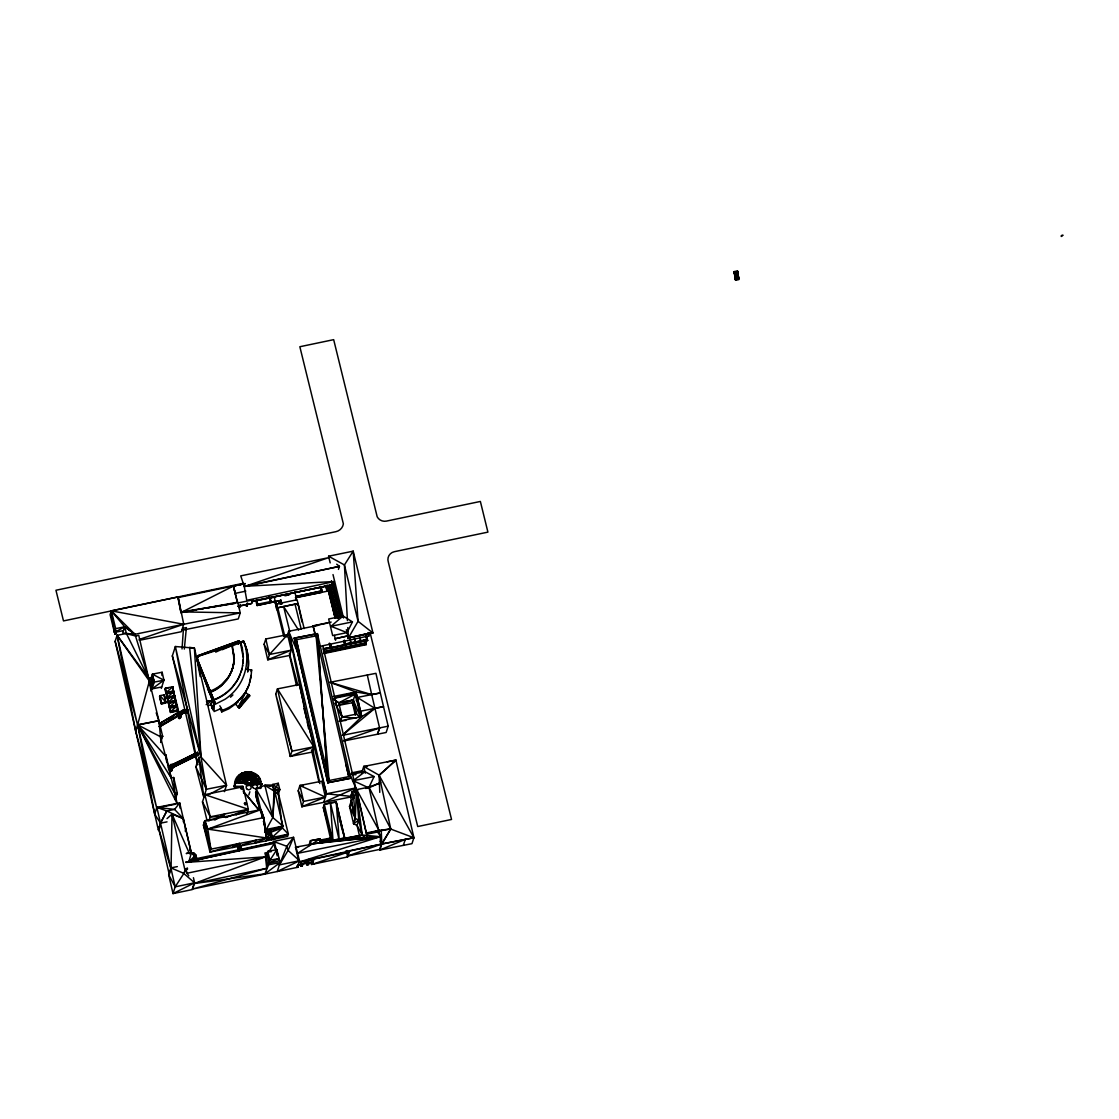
<?xml version="1.0" encoding="UTF-8"?>
<svg xmlns="http://www.w3.org/2000/svg" width="1119" height="1119" viewBox="0 0 1119 1119"><rect width="100%" height="100%" fill="white"/><g stroke="black" fill="none" stroke-linecap="round" stroke-linejoin="round"><path stroke-width="1.5" d="M234.039 657.147L234.011 659.567A39.571 38.046 17.9 0 1 233.479 664.364A37.906 36.451 17.9 0 1 231.493 671.288L230.346 674.086A38.578 37.081 17.9 0 1 226.57 680.254L221.632 685.555A38.857 37.361 17.9 0 1 215.687 689.808A38.452 36.969 17.9 0 1 209.323 692.745M251.383 783.104L242.669 782.615L242.795 778.992L251.523 779.495L251.383 783.104L246.977 783.02L251.957 783.188M171.067 868.959L160.772 824.227L158.982 829.78L171.067 868.959L171.99 814.142L183.32 818.632L191.475 853.447M257.244 779.999L257.86 783.482C257.971 777.285 251.341 772.572 245.495 774.572L239.984 780.335L237.452 777.383L242.291 773.131L248.74 771.83L248.628 775.327L252.027 772.432L257.608 775.943L259.566 778.628L260.727 781.677L258.545 783.706M212.414 700.242L214.261 704.732L214.051 711.558L221.338 708.425M255.23 782.992L251.495 782.768L251.579 780.363L255.314 780.572L255.23 782.992L255.314 780.572L251.285 783.44M246.376 669.344L251.649 669.931L250.964 677.513L248.474 686.353M235.494 783.51L236.193 779.985L234.221 786.881L240.767 787.244M243.774 782.713L235.577 782.251L234.221 786.881L242.823 786.042M260.447 787.902L261.79 783.734L260.419 788.363L257.146 788.112L260.419 788.363L261.79 783.734L255.23 783.37M239.578 774.949L242.068 777.565L242.291 773.131L245.103 775.817L242.068 777.565L237.452 777.383M161.961 675.47L162.129 672.239L152.38 674.156L150.799 679.079M319.782 841.964L319.964 838.886L310.397 840.733L308.676 846.048M251.369 782.125L251.523 779.495L242.669 782.615M185.32 831.277L185.516 828.088L179.683 802.896L156.87 807.386L154.702 814.142L158.352 829.906L160.535 823.15L166.801 810.953L174.592 809.415L179.683 802.896L180.019 808.086M182.033 648.992L183.474 628.179L186.397 627.577L184.313 649.076M262.685 817.737L255.971 788.923L264.853 785.356L274.798 791.483L272.812 817.527L264.616 832.452M242.935 663.091L243.355 656.629L242.236 647.719L240.445 641.746L238.711 642.348L243.62 641.173L247.173 650.81L248.46 660.965A47.739 45.907 17.9 0 1 247.705 671.344M243.327 659.609L242.515 666.029M255.02 783.636L255.314 780.572M198.427 761.913L198.874 757.451L201 757.004L226.514 785.272L224.457 791.651M250.95 675.47L249.635 682.814M247.677 672.071C249.481 661.693 248.194 650.698 243.62 641.173L240.277 642.236L243.201 657.133M195.126 858.049L195.699 854.916L194.119 853.224L191.461 852.524L186.244 853.517L191.475 852.538L195.699 854.916L197.294 860.217L188.789 861.994L191.475 852.538L196.329 857.028L188.789 861.994L273.12 842.509L274.589 843.306L277.638 854.37L274.812 846.957M235.591 783.188L234.542 786.433C233.144 765.704 266.462 768.18 260.126 787.832M115.579 634.039L116.166 631.214L115.579 634.039L114.823 633.564L115.551 631.34L114.823 633.564L116.306 631.815L115.579 634.039L114.823 633.564M242.683 665.539L241.9 668.952A44.382 42.662 17.8 0 1 241.089 671.82M272.882 597.644L273.078 596.945L271.497 597.742M242.683 782.349L239.466 782.81L240.389 779.09L239.984 780.335L236.081 780.307L237.564 777.062M234.542 786.433L236.193 779.985M239.578 782.181L240.389 779.09M238.375 643.915L239.228 640.739L198.049 655.678L197.07 658.727M170.787 765.942L171.221 764.403L171.753 765.354L170.787 765.942L170.186 765.004L171.221 764.403M370.207 787.203L380.712 782.657L368.934 787.161L378.809 831.151L390.741 828.871L368.934 787.147L356.653 789.58L352.303 791.734L350.597 797.036L351.995 803.442L351.24 801.05L353.702 798.127L356.401 790.378L352.303 791.734L350.597 797.036L353.702 798.141L355.282 818.423L353.562 823.738L357.059 825.444L362.248 835.054L364.486 836.9M221.786 685.01A38.857 37.361 17.9 0 1 217.939 687.961A38.452 36.969 17.9 0 1 209.477 692.199L209.785 691.22A38.452 36.969 17.9 0 0 218.247 686.982A38.857 37.361 17.9 0 0 222.108 684.031L227.045 678.729A38.578 37.081 17.9 0 0 230.822 672.575L231.815 670.323A37.906 36.451 17.9 0 0 233.787 663.385A39.571 38.046 17.9 0 0 234.333 658.587L232.179 644.642L231.703 646.153L243.62 641.173C250.46 658.671 246.096 679.862 232.668 693.053A54.146 52.061 17.9 0 1 225.031 699.291L214.261 704.732M378.138 833.137L379.005 830.466L356.653 789.58L354.625 792.07L356.653 789.58L366.445 833.753L379.005 830.466L390.741 828.885L381.775 844.006L379.831 850.006L411.974 843.67L413.904 837.683L381.775 844.006L379.803 841.264M275.778 603.015L275.54 603.784L275.386 601.239L276.855 609.855L275.973 605.589M251.719 603.407L252.796 599.868L237.564 603.057L233.381 586.034L177.893 597.602L180.97 612.583L184.397 611.995M189.657 850.006L197.294 860.217L195.769 858.777L273.12 842.509M139.288 640.348L181.334 631.703L183.74 624.262L178.103 596.917L111.313 610.848L110.096 614.653L114.446 632.459L123.482 630.584M156.198 712.831L158.94 720.874L148.659 678.296L134.965 634.291L124.713 626.78L114.446 632.459L115.677 628.654L111.327 610.848L183.726 624.276L240.221 612.89L237.746 602.19L180.97 612.583L233.479 586.02L245.243 583.558L233.395 585.978L235.326 593.699M115.677 631.941L114.963 634.165L116.306 631.815M158.352 829.906L160.535 823.15L154.702 814.142L115.145 641.341L117.103 635.312L126.377 633.508L134.951 634.291L183.726 624.262L139.162 639.481M114.446 632.459L111.327 610.848L124.713 626.78L122.768 632.808L135.609 635.984L138.77 635.368L148.659 678.296L153.373 680.296L149.414 684.842M178.117 596.917L180.97 612.583M160.968 738.946L162.633 736.274L160.479 736.736L137.651 724.818L156.702 807.918L135.637 731.057L137.651 724.818L158.996 720.678L162.619 736.274L160.618 742.498M161.737 686.982L152.016 688.884L151.429 686.325L153.611 679.541L152.925 676.561L153.373 680.296L149.373 681.093L137.581 725.014L158.996 720.678L160.926 741.659M161.29 688.395L163.934 680.198L152.38 674.156L154.198 682.1L152.016 688.884L163.934 680.198L162.129 672.239M197.587 764.683L172.34 655.902L175.361 646.516L194.398 648.097L226.514 785.272L209.854 794.056M159.597 696.661L159.919 695.668L164.213 694.843L165.92 702.089L165.598 703.068L161.36 703.935L159.597 696.661L161.36 703.935L165.92 702.089L159.919 695.668L161.626 702.928L165.92 702.089M172.802 689.122L173.445 691.906L172.802 686.744L165.346 688.241L165.99 693.402L171.962 692.213M172.186 692.549L166.479 692.955L167.123 698.116L174.578 696.633L173.935 691.458L166.479 692.955L167.123 698.116L174.9 695.64L167.444 697.137L166.116 693.962L172.116 692.745M172.48 687.723L172.802 686.744L166.311 692.409L165.346 688.241L168.2 688.031M173.305 697.319L167.584 697.724L168.242 702.886L175.697 701.403L175.04 696.228L167.584 697.724L168.242 702.886L176.005 700.424L168.549 701.907L167.235 698.718M168.703 702.522L169.347 707.684L176.802 706.187L176.159 701.026L168.703 702.522L169.347 707.684L177.124 705.208L169.668 706.69L168.382 703.501L171.361 702.9M173.613 692.437L173.935 691.458L167.444 697.137M174.102 706.97L169.808 707.278L170.466 712.439L177.921 710.943L177.278 705.781L169.808 707.278L170.466 712.439L178.229 709.964L170.787 711.446L169.501 708.257L173.977 707.362M169.668 706.69L176.159 701.026L175.837 702.005L172.983 702.214M176.956 706.76L177.278 705.781L170.787 711.446M197.252 659.161L198.049 655.678L239.228 640.739L238.277 643.677M179.641 713.279L180.914 712.397L181.865 713.656L180.565 717.685L179.278 718.566L178.55 718.118L179.851 714.09M179.278 718.566L180.579 714.537L181.865 713.656M180.788 715.531L181.656 712.845M160.017 726.581L183.152 713.293L182.579 710.341L187.586 709.46L187.81 712.467L183.152 713.293L176.886 716.258M180.117 718.384L181.418 714.356M183.152 713.293L183.446 712.411L188.09 711.586L183.152 713.293L187.586 709.46L187.81 712.467L187.307 710.341L182.579 710.341L159.849 723.392M170.354 768.725L169.85 765.774L197.587 752.29L197.811 755.367L170.354 768.725L198.105 754.486L169.85 765.774L168.284 767.564M171.473 767.298L170.857 771.369L172.997 767.536L172.55 766.739L170.424 770.571L171.501 770.026L171.948 770.809L172.55 766.739L170.857 771.369L172.55 766.781L172.997 767.564L171.906 768.124L171.473 767.298L171.906 768.124L172.997 767.564M235.382 594.161L235.661 593.266L245.816 591.14M237.746 602.19L237.522 602.875L233.479 586.02L245.257 583.684M239.116 607.505L240.375 604.722L239.116 607.505L239.802 606.47M239.956 607.351L240.515 605.603M172.648 765.158L197.587 752.29L197.811 755.367L186.831 759.759M212.904 709.992L212.414 708.509L214.848 702.452L197.098 658.448L198.189 656.266L239.41 641.229L238.459 644.166M246.404 606.092L246.781 603.463L246.404 606.092L247.243 605.938L247.607 603.295L247.243 605.938M195.839 766.823L198.874 757.451L206.372 789.273L203.798 797.246L195.839 766.823L206.372 789.273L226.514 785.272M238.053 606.358L251.439 603.547L252.628 599.91M252.586 601.141L333.476 584.664M193.433 877.702L194.608 882.793L192.426 889.549L173.011 893.591L168.661 874.624L170.843 867.868L177.334 866.61M170.62 870.344L169.277 874.499L158.982 829.78M238.165 702.019L228.933 708.775L221.758 711.894L222.289 710.257L219.842 705.781M279.037 603.714L278.491 601.323L280.981 600.385L256.992 605.505L280.953 600.357L281.82 603.896L280.981 600.385L279.498 600.945M269.092 596.525L270.658 601.504L257.748 604.204M183.488 873.212L187.391 867.994L175.179 886.835L173.011 893.591L194.608 882.793L183.474 873.212L170.829 867.868L175.179 886.849L194.608 882.793M207.141 820.912L202.483 801.903L204.833 794.63L243.075 786.783L248.334 809.289L236.067 814.926M270.658 601.504L269.371 596.595M270.98 601.574L270.155 597.882C275.372 593.727 277.036 603.742 271.036 601.435M251.132 671.568L251.649 669.931M238.389 846.398L209.966 852.049L203.42 825.025L204.819 820.731L260.923 809.596L263.748 817.583L266.826 838.033L255.216 843.041L240.067 846.062M275.568 603.896L275.82 603.001M275.973 605.435L275.82 603.141M277.26 609.254L276.813 603.952L297.067 599.742L304.172 628.57M264.084 644.278L265.79 638.991L287.597 634.613L291.276 650.181L289.583 655.454L267.749 659.776L264.084 644.278L269.455 654.503L267.749 659.776L291.276 650.167L269.441 654.503L265.79 638.991M278.995 601.141L279.526 603.533L278.953 601.239M208.847 821.178L210.26 816.814L204.833 794.63L208.106 795.008M276.813 603.952L277.162 609.715L283.75 636.473M279.988 600.763L280.827 604.246M284.534 595.266L286.492 595.462M284.772 595.7L289.485 594.455M285.765 595.364L286.898 595.322M192.314 889.115L194.105 883.576L265.441 856.804L266.742 868.302L192.314 889.115L297.92 867.253L298.074 865.113L314.061 859.014L349.352 851.629L347.631 856.93L311.53 864.483L311.166 862.917L312.033 862.735L312.341 864.33L349.352 851.629M287.583 594.595L289.066 594.567M289.08 594.539L284.911 595.28M216.778 819.234L204.819 820.731L207.812 829.109L210.89 849.167L209.966 852.049L239.326 843.502L242.082 849.839M223.688 816.884L224.625 813.975L214.876 819.877M296.143 600.343L295.654 597.266L322.328 591.699L321.083 586.65M295.892 596.455L321.307 591L295.892 596.455L294.843 591.853M238.641 777.873L239.69 774.628L237.312 778.88M286.814 637.019L288.674 631.27L318.034 625.381M297.514 605.029L298.004 603.547L277.75 607.771L284.785 636.207M242.068 777.565L245.495 774.572L245.103 775.817L245.425 772.068L248.628 775.327L249.033 774.082M246.39 780.726L242.851 779.859L242.557 782.95L242.795 778.992L251.523 779.495M275.736 694.158L277.442 688.884L299.346 684.534L313.81 746.807L312.103 752.094L290.241 756.43L275.736 694.158L291.947 751.157L290.241 756.43L313.796 746.821L277.442 688.884L291.947 751.157L313.81 746.807M248.796 795.036L249.859 791.762M233.773 844.607L232.836 847.503L238.025 844.299M239.228 851.321L236.878 843.992L239.298 843.516L241.41 849.419M246.921 813.667L248.32 809.233M315.362 635.62L313.096 625.857L331.154 622.08M295.472 597.826L327.056 591.238L326.007 585.629M331.434 588.258L327.909 589.363L331.406 588.636M329.364 585.727L337.952 618.234M328.65 589.475L335.728 618.066M330.245 586.076L338.022 618.038M330.664 585.503L338.581 617.716M327.853 782.713L317.39 633.634L294.269 638.138L317.39 633.634L350.779 778.264L327.853 782.713L294.269 638.138L327.853 782.713L350.807 778.195M278.155 794.714L279.806 789.594L278.239 783.272L272.84 784.405L274.351 790.574L279.806 789.594L272.84 784.405L274.407 790.56L279.806 789.594L275.106 793.651M336.707 617.996L329.587 589.042L328.133 589.587M279.079 858.497L269.036 863.085L269.959 860.231L279.079 858.497L278.155 861.35L269.036 863.085L266.882 854.217L267.805 851.363L276.855 849.643L280.142 862.581L277.26 871.491L299.472 860.763L293.556 837.306L273.47 841.432L275.162 848.132M266.742 868.302L194.105 883.576L264.951 873.841L269.693 862.064M274.798 791.483L282.939 826.116L282.366 827.92L272.015 837.53L270.742 832.284L282.352 827.92L288.366 834.159L287.639 836.425L255.216 843.041L256.139 840.159L239.998 845.824M344.526 644.754L331.168 647.551L330.175 643.551L331.126 647.677L344.484 644.88L343.547 640.753M347.477 635.956L335.071 638.767L347.477 635.956L347.841 637.942L369.829 633.13L347.841 637.942M301.864 806.673L298.213 790.769L299.906 785.496L321.726 781.188L325.391 797.078L301.864 806.687L303.571 801.4L299.92 785.496L303.263 785.65M344.792 644.054L366.626 639.704L345.421 644.138M351.058 642.963L349.911 639.145M355.464 642.04L354.443 638.194M355.59 642.012L354.611 638.026M360.738 640.935L359.717 637.103M360.822 641.061L359.758 636.949M364.934 643.243L323.699 651.748L364.934 643.243L364.221 640.068M323.447 653.636L366.095 644.698L365.563 641.005M367.508 640.334L345.002 644.88M368.85 636.138L368.109 632.557M366.472 635.746L367.591 640.669L366.417 635.886M273.47 841.432L286.828 846.286L288.087 850.412L299.472 860.763L297.332 867.393L296.941 865.854L297.92 867.253M355.352 715.223L352.429 702.676L355.996 692.004L371.69 694.577L380.334 692.941L383.523 706.662L360.458 711.222L355.996 692.004L329.979 682.296L375.942 673.33L380.334 692.941L357.255 697.431L356.234 700.592M301.473 863.994L303.067 863.672L302.326 865.924L300.745 866.26L301.207 862.875M299.612 656.881L288.66 631.298L326.454 793.777L323.685 802.365L301.864 806.687M330.944 840.397L323.307 807.54L324.328 804.393L330.413 802.659L336.19 802.043L344.722 838.187L336.19 802.043L324.328 804.393L332.721 840.537M306.956 864.973L307.683 862.707L309.236 862.385L308.508 864.651L306.956 864.973L306.662 863.84M311.53 864.483L311.893 860.651M312.341 864.33L314.047 859.014L299.053 862.078L295.864 848.761M330.664 839.222L331.07 837.949L319.447 840.257M353.562 823.738L355.282 818.423L351.24 801.064L349.52 806.379L353.562 823.738L358.765 820.143L356.401 790.378L367.438 837.963M354.359 792.28L355.744 787.986L322.748 645.705M378.642 830.522L381.775 844.006L413.932 837.781L395.902 760.109L363.745 766.445L361.815 772.446L364.962 771.69L374.11 776.586L368.724 787.846L365.647 788.447M361.941 772.977L362.682 770.641L351.967 772.781M343.561 734.176L361.731 716.664L374.893 708.355L383.495 706.607L388.195 726.161L386.153 732.483L343.687 741.002M351.17 804.421L349.534 806.365L355.282 818.423L358.765 820.143L357.059 825.444L359.758 837.054M380.362 839.488L381.425 844.09L379.705 849.405L347.45 856.091L349.156 850.79L381.411 844.104L380.432 836.676L378.6 831.809M403.344 845.377L405.288 839.376L379.845 850.006M734.442 273.33L734.12 271.623L737.477 270.91L738.89 279.568L735.533 280.268L734.442 273.33L737.827 272.532M734.651 274.393L737.981 273.791M734.833 275.554L738.19 274.854M734.987 276.813L738.372 276.029M735.099 277.302L738.428 276.701M735.197 277.89L738.54 277.19M735.253 278.561L738.61 277.862M737.477 270.91L738.82 278.939L735.463 279.638M738.246 275.54L734.889 276.239M738.694 278.449L735.351 279.149M204.357 822.129L204.805 820.731L207.812 829.109L266.826 838.033L263.748 817.583L260.923 809.596L207.812 829.109L204.357 822.129L210.89 849.167L266.826 838.033L265.077 829.669M260.461 811.009L260.923 809.596L262.657 817.961M295.612 597.434L322.146 592.259L320.901 587.223M338.442 569.417L339.449 566.382L336.707 564.214M240.781 786.909L234.235 786.419L235.563 782.713L243.746 783.188M279.4 864.875L286.828 846.286L293.542 837.306L288.087 850.412L279.4 864.875L299.472 860.763M197.126 658.923L198.245 656.238L231.857 645.621L234.025 657.161M240.221 674.1L239.032 676.897A41.921 40.298 17.7 0 1 236.333 681.723L232.5 686.856A44.117 42.41 17.8 0 1 230.444 689.038A49.376 47.474 17.9 0 1 223.492 694.731L220.541 696.536A42.354 40.718 17.8 0 1 215.883 698.843L212.904 699.948M247.635 688.325L249.005 684.716M248.166 686.688L245.243 693.095M235.144 783.216L236.515 780.307M347.03 632.627L352.443 621.884L343.057 615.982L328.664 619.003L332.665 635.578L347.03 632.627L330.972 626.304L343.057 615.982M274.421 790.56L278.239 783.272M167.039 821.864L160.535 823.15L166.801 810.953L183.32 818.632L183.32 821.864M245.383 692.661L235.424 704.075L237.955 706.76L248.502 694.563L245.383 692.661L238.389 707.236L249.005 694.941L250.041 695.668L239.214 708.201L238.375 707.334L248.488 694.605L238.389 707.236M247.537 688.157C242.585 698.578 233.186 706.607 222.289 710.257M359.954 717.573L356.583 714.104L342.078 716.985L339.868 720.734L342.078 716.985L338.777 702.844L333.84 699.431L338.777 702.844L353.296 699.99L360.416 717.167M365.312 773.187L363.745 766.445L379.103 775.187L390.783 829.081L381.775 844.006L381.243 830.242M239.984 780.335L242.473 776.32L240.291 779.411L243.466 780.209M266.882 854.217L269.959 860.231L276.855 849.643L277.414 854.664M151.429 686.325L154.198 682.1L163.934 680.198M243.145 696.284L244.543 694.158M175.557 795.959L177.32 793.273L173.683 777.495L171.235 777.943L137.651 724.818L154.702 814.142M268.182 852.748L274.589 843.306L185.992 862.162M270.994 831.501L265.888 840.915L272.267 836.746L270.994 831.487L265.609 832.62L266.882 837.865L272.267 836.746L271.288 839.796L288.366 834.159L278.197 792.588L274.211 793.287M240.515 775.327L242.403 772.795M248.991 694.969L239.214 708.201M269.441 654.503L287.597 634.613M243.438 773.9L245.523 771.746M195.699 854.916L188.789 861.994L197.448 859.756L195.769 858.777M257.244 783.566L256.838 781.244L259.566 778.628L254.936 778.264L255.048 773.844L252.013 776.18L252.027 772.432L248.74 771.83M230.514 697.207L232.92 694.955M221.786 685.01L226.723 679.709A38.578 37.081 17.9 0 0 230.514 673.54M395.916 760.221L379.159 775.397L413.932 837.781L390.783 829.081M167.011 818.632L171.99 814.142L189.573 853.867M254.419 783.636L257.748 783.818C257.86 777.621 251.229 772.907 245.397 774.907L240.291 779.411L243.648 779.593M187.642 868.834L185.181 871.002L171.99 814.142M168.549 701.907L175.04 696.228L175.697 701.403L175.054 698.606M257.608 775.943L254.936 778.264L255.342 777.02L252.013 776.18L252.418 774.935L249.887 775.201M368.724 787.846L353.184 780.67L364.962 771.69L351.184 774.404L355.912 774.754M264.951 873.841L280.142 862.581L267.833 864.917L264.909 852.986L267.973 852.412M206.162 704.676L212.484 700.424L197.028 659.706L200.245 676.589M159.933 723.378L179.502 711.53L181.796 713.46L159.751 726.007M160.031 726.525L183.446 712.411L158.856 726.525M170.703 768.641L169.724 769.215L169.123 768.291M248.922 779.537L255.23 777.355L240.291 779.411L252.307 775.271L245.397 774.907L242.375 776.642L252.307 775.271L257.132 780.335L253.929 780.782M168.661 719.055L171.683 717.307M176.229 714.705L182.299 711.222L187.307 710.341M242.767 782.265L246.6 780.069M159.835 723.447L167.318 719.363M170.312 717.741L173.305 716.118M176.312 714.481L182.299 711.222M198.105 754.486L168.368 768.837M215.715 652.125L239.41 641.229M169.85 765.774L197.308 753.171M348.89 771.998L355.744 787.986L323.685 802.351L351.352 796.896M222.289 649.705L231.871 645.607M320.23 842.285L331.07 837.949L331.783 840.998M319.95 842.341L331.07 837.949M212.428 706.886L212.414 708.509L214.316 702.648L197.098 658.448L204.903 679.751M212.75 700.438L215.715 699.319A42.354 40.718 17.8 0 0 220.387 697.053L223.338 695.221A49.376 47.474 17.9 0 0 230.29 689.528A44.117 42.41 17.8 0 0 232.346 687.346L236.179 682.212A41.921 40.298 17.8 0 0 238.893 677.401L241.242 671.33A44.382 42.662 17.8 0 0 242.054 668.463M225.688 817.583L248.334 809.289L204.833 794.63M352.429 702.69L356.583 714.104L353.296 699.99L337.91 705.529L352.429 702.69L354.373 707.362M347.45 856.091L381.411 844.104L299.053 862.078L380.418 836.676L378.572 831.837L367.144 834.089M343.575 740.526L379.579 727.923L388.195 726.161M239.466 782.81L242.627 781.719M244.334 586.608L328.51 557.696L240.725 575.879L244.334 586.608L339.449 566.382L244.25 586.314L246.767 600.343L334.399 581.516L244.25 586.314M339.239 839.893L345.813 837.669L349.184 838.746M269.273 832.06L264.867 831.403L282.939 826.116L272.798 817.527L255.971 788.923L260.937 787.888M334.273 698.116L355.996 692.004L361.731 716.664L339.043 721.168L345.827 720.412M135.637 731.043L117.103 635.312L148.659 678.296L152.688 677.303L154.198 682.1M179.613 716.426L178.55 718.118M162.633 736.274L160.479 736.736L171.235 777.943L169.235 773.341M737.729 271.945L734.344 272.742L737.701 272.043M243.173 583.321L63.489 620.919L55.95 590.245L335.882 531.679A9.917 9.525 17.9 0 0 343.365 523.888L299.85 346.736L333.672 339.658L377.187 516.81A8.253 7.931 17.9 0 0 386.419 521.104L480.373 501.452L487.912 532.126L394.364 551.695A8.462 8.141 17.9 0 0 388.321 562.088L451.544 819.458L417.723 826.535L370.221 633.2M252.712 601.351L332.497 584.664M252.67 601.49L332.455 584.789M327.238 590.678L328.189 590.482L326.846 585.377M277.792 607.785L298.004 603.547L301.99 622.038M295.024 604.176L298.004 603.547M313.026 626.081L327.797 622.989M319.796 646.404L368.934 635.914M323.475 648.74L330.175 647.467L329.238 643.341M323.419 648.88L330.539 647.397M323.139 649.817L367.633 640.502M323.811 652.559L365.703 643.789L364.948 640.753M323.629 652.992L366.319 644.04M269.189 786.139L272.504 785.454L274.015 791.609L272.812 817.527L264.867 785.356L272.504 785.44L264.867 785.356M185.852 868.652L187.027 873.24L265.441 856.804L186.02 862.413M115.677 628.654L124.713 626.78L134.951 634.291L126.377 633.508L124.713 626.78M266.7 833.123L269.385 832.564M185.894 862.176L197.448 859.756M330.972 626.304L352.443 621.884M207.812 829.109L263.748 817.583M272.015 837.53L288.366 834.159M330.189 562.899L328.58 556.213L353.198 551.149L372.949 633.004L348.359 638.012L346.344 629.675M298.06 865.127L313.068 862.064L312.76 860.469M181.796 630.305L238.277 618.919L240.221 612.89L181.194 611.897L235.815 603.155L220.387 605.813M171.739 697.822L174.732 697.221M298.591 847.167L295.29 847.223L362.248 835.054L380.418 836.676L297.598 853.335L319.964 838.886L320.831 842.565L324.216 842.453M166.311 692.409L173.767 690.927L165.99 693.402L164.997 689.262M282.939 826.116L265.441 829.599L263.483 821.136M264.867 831.403L282.366 827.92L278.197 792.588M246.222 605.211L247.047 605.057M208.078 705.488L211.043 704.914L212.484 700.424L197.028 659.706M333.266 696.522L355.996 692.004M334.217 698.256L355.324 694.074L361.731 716.664L360.458 711.222M299.039 651.58L296.339 639.746L316.104 635.858L348.778 776.628L329.084 780.516L326.286 768.739M343.449 778.852L346.722 778.195M303.962 708.467L326.454 793.777L355.744 787.986M202.483 801.903L210.26 816.814L248.334 809.289M354.905 790.574L357.968 789.972M366.724 832.886L379.005 830.466M351.226 801.064L355.282 818.423L356.401 790.378L362.248 835.054L345.953 838.285L380.418 836.676L311.124 843.922L310.397 840.733L319.964 838.886L320.831 842.565L380.418 836.676M238.025 606.19L251.439 603.547M353.296 699.99L338.777 702.844L355.324 694.074L360.682 717.083M165.878 754.863L164.675 755.101L137.651 724.818L177.25 803.876L165.878 754.863L166.675 761.759M387.272 761.815L395.902 760.109L379.103 775.187L379.775 792.392M160.129 807.233L175.529 804.211M353.184 780.67L374.11 776.586M320.831 842.579L345.813 837.655M111.089 617.24L111.578 616.527M137.651 724.818L174.914 793.735L177.32 793.273L175.305 799.498L175.068 796.113M312.257 862.217L313.068 862.064L308.732 859.35M246.977 604.33L247.803 604.176M279.484 600.959L278.533 601.225L279.065 603.617M187.824 611.408L196.398 609.939M199.811 609.351L203.252 608.764M206.665 608.177L210.106 607.589M213.519 607.002L216.96 606.414M319.405 840.425L322.622 840.075M325.839 839.74L329.056 839.39M246.264 785.706L261.762 784.195L247.033 783.104M210.26 816.814L227.269 816.702M248.712 779.873L257.132 780.335L245.397 774.907M247.019 783.37L261.762 784.195M234.235 786.419L240.795 786.783M363.745 766.445L367.074 766.655M235.577 782.251L243.76 782.866M334.973 703.18L342.078 716.985L355.884 718.258M326.454 793.777L351.31 796.392M256.838 781.244L260.727 781.677M160.535 823.15L156.87 807.386L174.592 809.415L183.32 818.632M352.219 773.83L355.52 774.264M271.05 851.825L267.791 851.377L269.959 860.231M255.104 781.23L251.579 780.363L251.495 782.768M242.851 779.859L245.215 780.433M254.572 783.02L257.748 783.818M329.979 682.296L371.69 694.577L379.579 727.923L377.537 734.246L379.579 727.923L342.344 735.351L374.893 708.355L357.255 697.417M156.87 807.386L166.801 810.953M299.92 785.496L325.391 797.078L303.571 801.4L298.213 790.769M328.58 556.213L344.428 564.955L358.052 621.283L372.949 633.004M110.963 616.639L111.718 617.128M111.313 610.848L134.951 634.305M236.081 780.307L238.137 782.587M259.16 810.31L243.438 791.343M246.6 795.133L259.216 810.338M187.027 873.24L188.789 875.813M298.591 630.165L283.625 606.554L289.807 631.634M194.119 853.224L196.329 857.028M220.135 708.9L221.758 711.894M168.661 874.624L175.193 886.849M236.571 844.943L238.753 849.153M126.377 633.508L148.659 678.296M207.533 688.828L214.848 702.452L196.692 658.601M241.075 849.209L239.298 843.516L240.012 850.272M196.958 659.678L214.848 702.452L212.414 708.509L210.596 703.767M236.878 843.992L239.536 850.37M211.715 705.18L212.96 708.327M255.789 796.057L262.783 818.129M339.7 710.439L342.078 716.985M329.755 643.621L331.308 648.223M203.42 825.025L210.89 849.167M340.847 824.983L344.638 838.173M323.307 807.54L332.637 840.537M172.34 655.902L201 757.017L206.372 789.273M115.145 641.341L137.581 725.014L117.103 635.312L149.386 681.093L151.079 691.262M289.415 653.272L297.794 685.052M327.335 585.125L328.454 589.489M346.065 850.72L346.848 853.825M180.355 716.873L180.565 717.685M280.953 600.399L281.275 601.714M365.647 635.718L366.584 639.858M365.284 641.369L366.095 644.698M349.953 639.005L351.016 643.117M333.154 581.628L341.827 617.45M331.42 581.027L340.162 616.625M331.35 581.251L340.092 616.849M344.442 640.152L345.365 644.292M343.995 640.488L345.086 645.215L330.776 648.097L329.559 643.411M328.049 588.958L335.196 618.052M327.098 586.02L335.154 618.164M325.909 586.552L327.056 591.238M334.357 635.382L335.574 640.292M320.216 586.538L321.265 591.14M313.096 625.857L315.446 635.396M295.654 597.28L296.297 599.896M295.038 604.176L301.207 629.2M280.897 600.511L281.764 604.05M275.106 602.05L276.057 605.966M256.615 599.602L257.692 604.358M255.845 600.483L256.992 605.505M333.014 574.579L343.519 617.982M300.745 866.26L300.479 865.141L302.074 864.819L302.326 865.924M345.981 764.864L348.778 776.628M265.623 832.97L266.812 838.033M358.765 820.143L362.248 835.054M296.339 639.746L329.084 780.516L316.104 635.858L318.789 647.691M289.429 655.119L296.521 685.583M311.474 749.898L318.957 782.055M263.552 821.444L265.483 829.752M255.719 792.154L259.888 809.974M201 757.004L189.615 647.341L194.398 648.097L201 757.004L175.361 646.516L197.657 764.669M191.293 853.056L185.516 828.088M173.935 693.836L174.578 696.633L173.935 691.458M176.159 703.403L176.802 706.187L176.159 701.026M177.278 708.159L177.921 710.943L177.278 705.781M367.298 674.967L371.69 694.577M308.257 863.532L308.508 864.651M279.526 600.847L280.03 603.337M288.66 631.298L306.522 718.538M307.221 721.965L308.62 728.805M312.83 749.338L319.824 783.552M340.134 822.507L336.19 802.043L339.281 840.453L330.413 802.659L332.986 840.467M255.566 792.252L257.398 802.239M734.12 271.623L735.421 279.778M233.437 652.853L233.857 660.112A39.571 38.046 17.9 0 1 232.822 667.274A37.906 36.451 17.9 0 1 231.339 671.834M172.802 686.744L173.445 691.906M198.86 757.451L203.798 797.246M243.075 786.783L243.718 793.385M347.03 850.51L347.645 856.93M173.683 777.495L174.914 793.735M159.01 720.678L159.262 724.035M317.39 633.634L327.867 782.643M347.422 620.625L344.428 564.955L353.198 551.149L358.052 621.283L348.359 638.012L347.799 627.577M277.134 850.664L277.162 855.867M233.479 664.364A37.906 36.451 17.9 0 1 231.493 671.302M240.655 787.496C241.214 792.336 244.949 785.118 240.655 787.496M244.418 803.246C244.977 808.072 248.712 800.854 244.418 803.246M164.213 694.843L165.598 703.068L164.213 694.843M280.519 600.469L281.289 604.162L280.519 600.469M734.554 273.819L737.911 273.106L734.554 273.819M734.735 274.98L738.092 274.281L734.735 274.98M1061.511 235.536L1061.218 236.473L1063.05 235.214L1061.511 235.536M212.484 700.424L206.539 701.613L212.484 700.424M269.05 834.326L265.609 832.62L272.267 836.746L269.064 834.312M353.702 798.141L352.303 791.734L353.702 798.141M252.88 787.496A2.504 2.406 17.9 0 0 257.188 787.328A2.504 2.406 17.9 0 0 254.81 783.79A2.504 2.406 17.9 0 0 252.88 787.496M246.6 788.643A2.504 2.406 17.9 0 0 250.908 788.475A2.504 2.406 17.9 0 0 248.53 784.937A2.504 2.406 17.9 0 0 246.6 788.643M244.306 783.482A1.874 1.804 17.9 0 0 247.537 783.356A1.874 1.804 17.9 0 0 245.76 780.698A1.874 1.804 17.9 0 0 244.306 783.482"/></g></svg>
